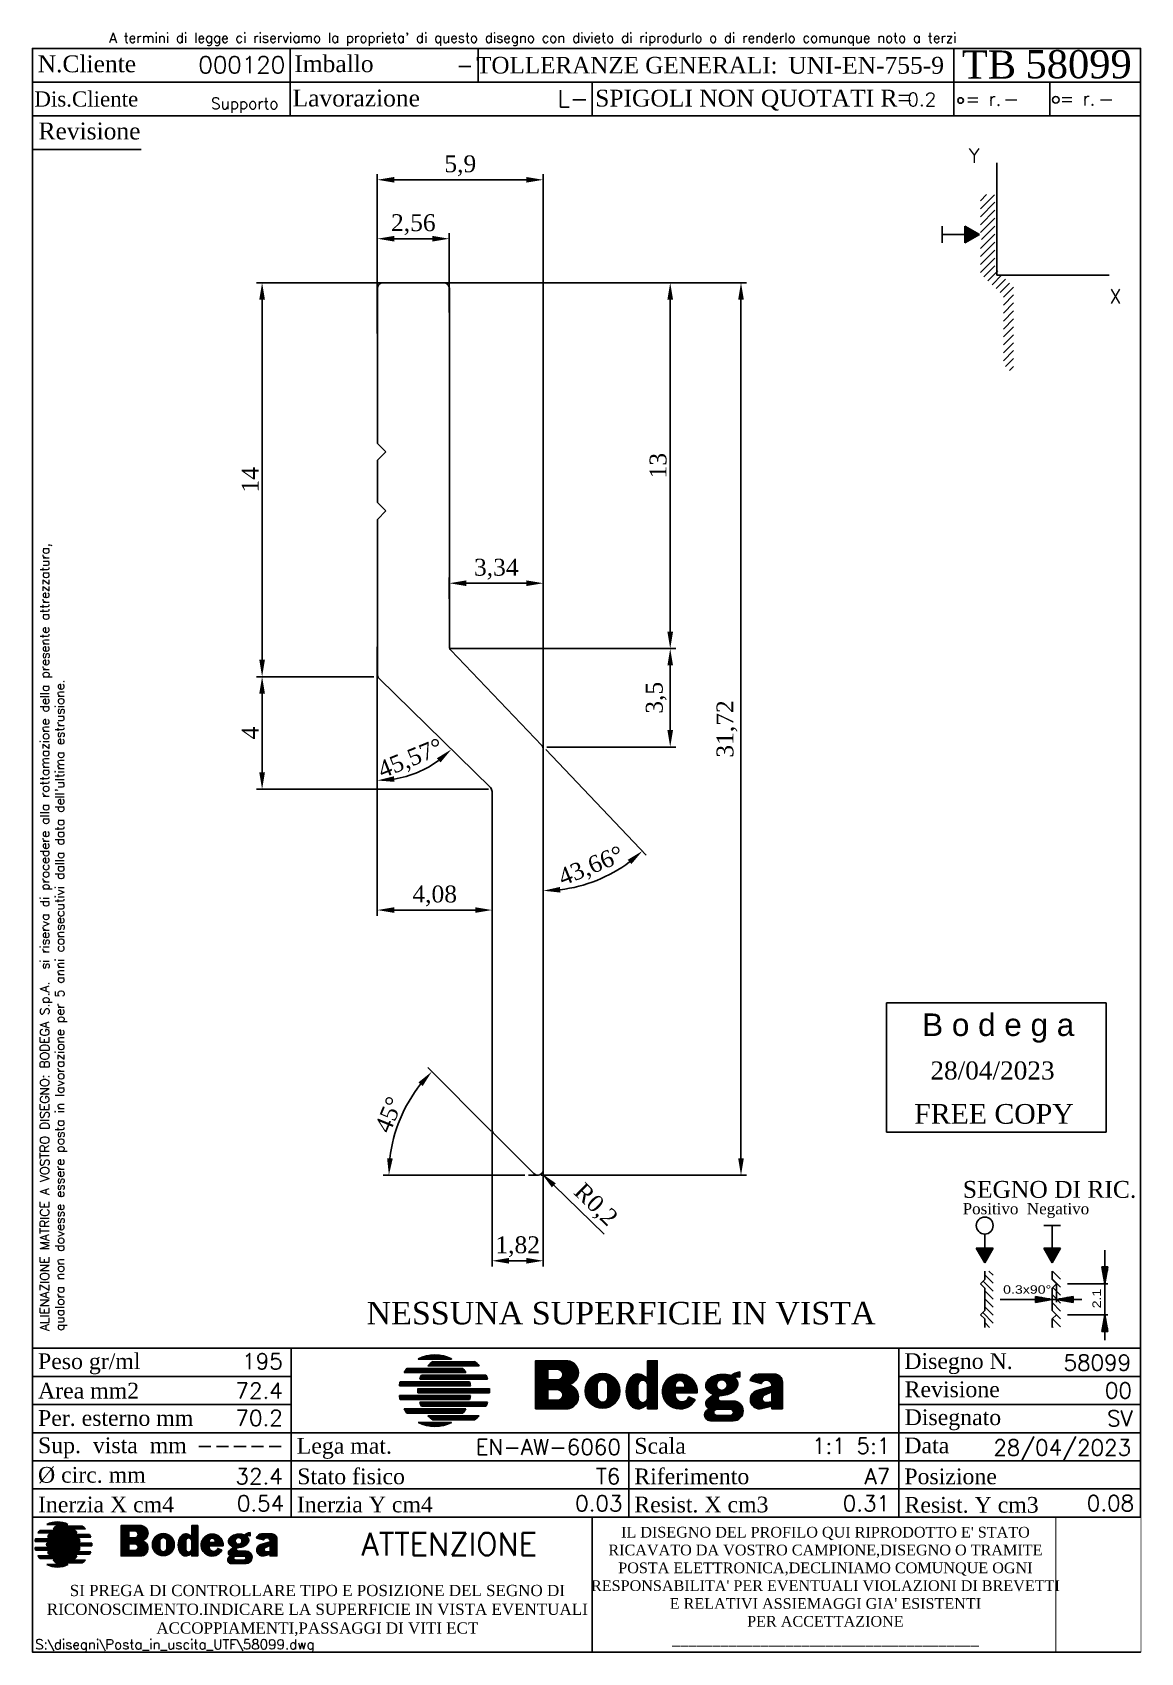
# Model space of a CAD drawing. Extents: x 408 to 605, y 120 to 407.
import ezdxf
from ezdxf.enums import TextEntityAlignment as Align

# ---------------------------------------------------------------- set-up
doc = ezdxf.new("R2010")
doc.units = 0
doc.set_wipeout_variables(frame=1)
doc.layers.get('0').update_dxf_attribs({"linetype": 'CONTINUOUS'})
doc.layers.get('DEFPOINTS').update_dxf_attribs({"linetype": 'CONTINUOUS'})
for name, color, linetype in [('ASSI', 7, 'CONTINUOUS'), ('CAMPITURE', 6, 'CONTINUOUS'), ('CARTIGLIO', 7, 'CONTINUOUS'), ('DISEGNO', 7, 'CONTINUOUS'), ('NO_STAMPA', 7, 'CONTINUOUS'), ('QUOTE', 1, 'CONTINUOUS'), ('R9', 5, 'CONTINUOUS'), ('ROMIDOT', 7, 'CONTINUOUS'), ('TESTI', 1, 'CONTINUOUS')]:
    doc.layers.add(name, color=color, linetype=linetype)
doc.styles.add('BODEGA', font='times.ttf', dxfattribs={"height": 3})
doc.styles.add('BODEGAXQUOTE', font='times.ttf')
doc.styles.add('BODEGAXTESTI', font='romans.shx')
doc.dimstyles.new('5A1', dxfattribs={"dimtxt": 3, "dimasz": 3, "dimexe": 1, "dimexo": 0.625, "dimtad": 1, "dimlfac": 0.2, "dimdsep": 46, "dimtxsty": 'BODEGAXQUOTE', "dimcen": 0, "dimclrd": 256, "dimclre": 256, "dimclrt": 256, "dimazin": 0, "dimtfac": 0.8, "dimtmove": 0, "dimatfit": 3, "dimfxl": 1, "dimarcsym": 0})
doc.dimstyles.new('5A1$2', dxfattribs={"dimtxt": 3, "dimasz": 3, "dimexe": 1, "dimexo": 0.625, "dimtad": 1, "dimlfac": 0.2, "dimdsep": 46, "dimtxsty": 'BODEGAXQUOTE', "dimcen": 0, "dimclrd": 256, "dimclre": 256, "dimclrt": 256, "dimazin": 0, "dimtfac": 0.8, "dimtmove": 0, "dimatfit": 3, "dimfxl": 1, "dimarcsym": 0})
doc.dimstyles.new('5A1$4', dxfattribs={"dimtxt": 3, "dimasz": 3, "dimexe": 1, "dimexo": 0.625, "dimtad": 1, "dimlfac": 0.2, "dimdsep": 46, "dimtxsty": 'BODEGAXQUOTE', "dimcen": 0, "dimclrd": 256, "dimclre": 256, "dimclrt": 256, "dimazin": 0, "dimtfac": 0.8, "dimtofl": 0, "dimtmove": 0, "dimatfit": 3, "dimfxl": 1, "dimarcsym": 0})
pattern_1 = [(45, (0, 0), (-0.08838835, 0.08838835), [])]

# ---------------------------------------------------------------- blocks, each defined once
blk = doc.blocks.new('LOGOBODEGA')
at = {"linetype": 'CONTINUOUS'}
h = blk.add_hatch(dxfattribs=at)
h.set_pattern_fill('ANSI31', color=1, style=0)
h.set_pattern_definition(pattern_1)
h.paths.add_polyline_path([(-25.65, -2.68, 0.245833), (-31.87, -2.68)])
h.paths.add_polyline_path([(-29.18, -3.18, 0.043713), (-30.06, -3.94), (-20.46, -3.94, 0.043713), (-21.34, -3.18)])
h.paths.add_polyline_path([(-34, -4.44, 0.034638), (-34.53, -5.2), (-22.99, -5.2, 0.034638), (-23.52, -4.44)])
h.paths.add_polyline_path([(-31.3, -5.7, 0.030805), (-31.61, -6.47), (-18.91, -6.47, 0.030805), (-19.22, -5.7)])
h.paths.add_polyline_path([(-22.12, -7.73, 0.029041), (-22.27, -6.97), (-35.25, -6.97, 0.029041), (-35.4, -7.73)])
h.paths.add_polyline_path([(-18.57, -9, 0.028517), (-18.57, -8.23), (-31.95, -8.23, 0.028517), (-31.95, -9)])
h.paths.add_polyline_path([(-22.27, -10.26, 0.029041), (-22.12, -9.5), (-35.4, -9.5, 0.029041), (-35.25, -10.26)])
h.paths.add_polyline_path([(-19.22, -11.52, 0.030805), (-18.91, -10.76), (-31.61, -10.76, 0.030805), (-31.3, -11.52)])
h.paths.add_polyline_path([(-34.53, -12.02, 0.034638), (-34, -12.79), (-23.52, -12.79, 0.034638), (-22.99, -12.02)])
h.paths.add_polyline_path([(-21.34, -14.05, 0.043713), (-20.46, -13.29), (-30.06, -13.29, 0.043713), (-29.18, -14.05)])
h.paths.add_polyline_path([(-31.87, -14.55, 0.245833), (-25.65, -14.55)])
h = blk.add_hatch(dxfattribs=at)
h.set_pattern_fill('ANSI31', color=1, style=0)
h.set_pattern_definition(pattern_1)
h.paths.add_polyline_path([(-3.92, -3), (-9.92, -3), (-9.92, -12), (-4.45, -12, 1.000001), (-3.92, -7.5), (-3.92, -7.5), (-3.92, -7.5), (-3.92, -7.5), (-3.92, -7.5, 0.888896)])
h.paths.add_polyline_path([(-5.82, -6.6), (-7.62, -6.6), (-7.62, -4.6), (-5.82, -4.6, -1)], flags=16)
h.paths.add_polyline_path([(-5.82, -10.4), (-7.62, -10.4), (-7.62, -8.4), (-5.82, -8.4, -1)], flags=16)
h = blk.add_hatch(dxfattribs=at)
h.set_pattern_fill('ANSI31', color=1, style=0)
h.set_pattern_definition(pattern_1)
h.paths.add_polyline_path([(12.83, -3), (11.03, -3), (11.03, -6.25), (10.15, -5.74, 0.420856), (7.74, -6.33, 0.291304), (7.74, -11.17, 0.401574), (10.15, -11.76), (11.03, -11.25), (11.03, -12), (12.83, -12)])
h.paths.add_polyline_path([(11.03, -9.95, -1), (9.23, -9.95), (9.23, -7.55, -1), (11.03, -7.55)], flags=16)
h = blk.add_hatch(dxfattribs=at)
h.set_pattern_fill('ANSI31', color=1, style=0)
h.set_pattern_definition(pattern_1)
h.paths.add_polyline_path([(-0.64, -8.65, 1), (5.86, -8.65, 1)])
h.paths.add_polyline_path([(3.61, -7.55), (3.61, -9.75, -1), (1.61, -9.75), (1.61, -7.55, -1)], flags=16)
h = blk.add_hatch(dxfattribs=at)
h.set_pattern_fill('ANSI31', color=1, style=0)
h.set_pattern_definition(pattern_1)
edge = h.paths.add_edge_path(flags=16)
edge.add_line((17.98, -7.6), (17.98, -8))
edge.add_line((17.98, -8), (16.18, -8))
edge.add_line((16.18, -8), (16.18, -7.6))
edge.add_arc((17.08, -7.6), 0.9, 0, 180, ccw=False)
edge = h.paths.add_edge_path()
edge.add_line((16.18, -9.4), (16.18, -9))
edge.add_line((16.18, -9), (20.32, -9))
edge.add_arc((17.08, -8.75), 3.25, 355.5883, 691.0022)
edge.add_line((19.93, -10.33), (18.73, -9.77))
edge.add_arc((17.48, -9.4), 1.3, 180, 343.5589, ccw=False)
h = blk.add_hatch(dxfattribs=at)
h.set_pattern_fill('ANSI31', color=1, style=0)
h.set_pattern_definition(pattern_1)
h.paths.add_polyline_path([(27.62, -6.5), (27.54, -6.41), (27.35, -6.23, -0.32867), (28.29, -6.06), (28.29, -5.11, 0.18096), (26.69, -5.83), (26.4, -5.72), (26.08, -5.64), (25.75, -5.58), (25.41, -5.55), (24.91, -5.55), (24.52, -5.59), (24.14, -5.66), (23.78, -5.76), (23.43, -5.89), (23.1, -6.04), (22.81, -6.23), (22.67, -6.32), (22.55, -6.43), (22.43, -6.54), (22.33, -6.65), (22.24, -6.77), (22.15, -6.88), (22.08, -7.01), (22.02, -7.13), (21.97, -7.26), (21.94, -7.38), (21.92, -7.51), (21.91, -7.64), (21.91, -7.77), (21.92, -7.89), (21.95, -8.02), (21.99, -8.14), (22.04, -8.26), (22.1, -8.37), (22.18, -8.49), (22.27, -8.6), (22.36, -8.7), (22.47, -8.8), (22.59, -8.89), (22.72, -8.98), (22.85, -9.07), (23, -9.14), (23.15, -9.21), (23.31, -9.27), (23.34, -9.28), (23.37, -9.29), (23.4, -9.3), (23.43, -9.31), (22.27, -10.28, 0.680808), (22.87, -12.05, 1.026761), (22.81, -14.25), (27.06, -14.25, 0.999934), (27.06, -10.55, -0.000002), (27.06, -10.55), (24.74, -10.55, -0.92777), (24.66, -9.49), (25.01, -9.48), (25.35, -9.44), (25.69, -9.38), (26.01, -9.29), (26.32, -9.18), (26.62, -9.05), (26.89, -8.9), (27.14, -8.73), (27.25, -8.64), (27.35, -8.54), (27.45, -8.44), (27.54, -8.34), (27.62, -8.24), (27.69, -8.13), (27.75, -8.02), (27.81, -7.91), (27.85, -7.8), (27.88, -7.69), (27.91, -7.58), (27.92, -7.47), (27.93, -7.35), (27.92, -7.24), (27.91, -7.13), (27.88, -7.02), (27.85, -6.91), (27.8, -6.81), (27.75, -6.7), (27.69, -6.6)])
h.paths.add_polyline_path([(25.91, -7.55, -1), (23.91, -7.55, -1)], flags=16)
h.paths.add_polyline_path([(26.51, -12.05, -1), (26.51, -13.25), (24.01, -13.25, -1), (24.01, -12.05)], flags=16)
h = blk.add_hatch(dxfattribs=at)
h.set_pattern_fill('ANSI31', color=1, style=0)
h.set_pattern_definition(pattern_1)
h.paths.add_polyline_path([(34.25, -7.6), (34.25, -7.8), (31.52, -8.57, 0.981816), (32.42, -11.95), (34.25, -11.5), (34.25, -12), (36.25, -12), (36.25, -7, 0.414214), (34.75, -5.5), (31.73, -5.5, 0.361804), (30.25, -6.73), (32.31, -7.28, -0.848329)])
h.paths.add_polyline_path([(34.25, -8.8), (34.25, -10.72), (33.21, -10.8, -0.834179), (32.86, -9.47)], flags=16)
at = {"color": 1, "linetype": 'CONTINUOUS'}
for p, q in [((9.23, -9.95), (9.23, -7.55)), ((11.03, -7.55), (11.03, -9.95)), ((26.51, -12.05), (24.01, -12.05)), ((24.01, -13.25), (26.51, -13.25))]:
    blk.add_line(p, q, dxfattribs=at)
for points in [[(-3.92, -7.5, 0.888896), (-3.92, -3), (-9.92, -3), (-9.92, -12), (-4.45, -12, 1.000002), (-3.92, -7.5), (-3.92, -7.5)], [(-5.82, -6.6), (-7.62, -6.6), (-7.62, -4.6), (-5.82, -4.6, -1)], [(-5.82, -10.4), (-7.62, -10.4), (-7.62, -8.4), (-5.82, -8.4, -1)]]:
    blk.add_lwpolyline(points, format="xyb", close=True, dxfattribs=at)
blk.add_lwpolyline([(22.81, -14.25, -1.023882), (22.86, -12.05, -0.678559), (22.27, -10.28), (23.43, -9.31), (23.4, -9.3), (23.37, -9.29), (23.34, -9.28), (23.31, -9.27), (23.15, -9.21), (23, -9.14), (22.85, -9.07), (22.72, -8.98), (22.59, -8.89), (22.47, -8.8), (22.36, -8.7), (22.27, -8.6), (22.18, -8.49), (22.1, -8.37), (22.04, -8.26), (21.99, -8.14), (21.95, -8.02), (21.92, -7.89), (21.91, -7.77), (21.91, -7.64), (21.92, -7.51), (21.94, -7.38), (21.97, -7.26), (22.02, -7.13), (22.08, -7.01), (22.15, -6.88), (22.24, -6.77), (22.33, -6.65), (22.43, -6.54), (22.55, -6.43), (22.67, -6.32), (22.81, -6.23), (23.1, -6.04), (23.43, -5.89), (23.78, -5.76), (24.14, -5.66), (24.52, -5.59), (24.91, -5.55), (25.41, -5.55), (25.75, -5.58), (26.08, -5.64), (26.4, -5.72), (26.69, -5.83, -0.18096), (28.29, -5.11), (28.29, -6.06, 0.32867), (27.35, -6.23), (27.35, -6.23), (27.54, -6.41), (27.62, -6.5), (27.69, -6.6), (27.75, -6.7), (27.8, -6.81), (27.85, -6.91), (27.88, -7.02), (27.91, -7.13), (27.92, -7.24), (27.93, -7.35), (27.92, -7.47), (27.91, -7.58), (27.88, -7.69), (27.85, -7.8), (27.81, -7.91), (27.75, -8.02), (27.69, -8.13), (27.62, -8.24), (27.54, -8.34), (27.45, -8.44), (27.35, -8.54), (27.25, -8.64), (27.14, -8.73), (26.89, -8.9), (26.62, -9.05), (26.32, -9.18), (26.01, -9.29), (25.69, -9.38), (25.35, -9.44), (25.01, -9.48), (24.66, -9.49, 0.927779), (24.74, -10.55), (27.06, -10.55, -0.999932), (27.06, -14.25), (22.81, -14.25)], format="xyb", dxfattribs=at)
at = {"layer": 'CARTIGLIO', "color": 1, "linetype": 'CONTINUOUS'}
for p, q in [((-25.65, -2.68), (-31.87, -2.68)), ((12.83, -3), (12.83, -12)), ((-22.99, -5.2), (-34.53, -5.2)), ((-34, -4.44), (-23.52, -4.44)), ((-31.3, -5.7), (-19.22, -5.7)), ((-20.46, -3.94), (-30.06, -3.94)), ((-29.18, -3.18), (-21.34, -3.18)), ((-22.12, -7.73), (-35.4, -7.73)), ((-35.25, -6.97), (-22.27, -6.97)), ((-31.95, -8.23), (-18.57, -8.23)), ((-18.57, -9), (-31.95, -9)), ((-18.91, -6.47), (-31.61, -6.47)), ((1.61, -7.55), (1.61, -9.75)), ((3.61, -7.55), (3.61, -9.75)), ((34.25, -8.8), (32.85, -9.47)), ((34.25, -8.8), (34.25, -10.72)), ((-22.12, -9.5), (-35.4, -9.5)), ((-35.25, -10.26), (-22.27, -10.26)), ((-22.99, -12.02), (-34.53, -12.02)), ((-18.91, -10.76), (-31.61, -10.76)), ((-31.3, -11.52), (-19.22, -11.52)), ((34.25, -10.72), (33.2, -10.8)), ((-34, -12.79), (-23.52, -12.79)), ((-25.65, -14.55), (-31.87, -14.55)), ((-20.46, -13.29), (-30.06, -13.29)), ((-29.18, -14.05), (-21.34, -14.05)), ((21.71, -13.15), (21.71, -13.25)), ((21.71, -13.25), (21.71, -13.15)), ((21.72, -13.25), (21.71, -13.25))]:
    blk.add_line(p, q, dxfattribs=at)
for points in [[(-9.92, -12), (-4.45, -12, 1.000003), (-3.92, -7.5, 0.888896), (-3.92, -3), (-9.92, -3)], [(7.74, -6.33, 0.291304), (7.74, -11.17, 0.401574), (10.15, -11.76), (11.03, -11.25), (11.03, -12), (12.83, -12), (12.83, -3), (11.03, -3), (11.03, -6.25), (10.15, -5.74, 0.420856)], [(17.98, -7.6), (17.98, -8), (16.18, -8), (16.18, -7.6, -1)]]:
    blk.add_lwpolyline(points, format="xyb", close=True, dxfattribs=at)
for points in [[(16.18, -9.4), (16.18, -9), (20.32, -9, 9.285875), (19.93, -10.33), (18.73, -9.77, -0.865913), (16.18, -9.4)], [(31.53, -8.57), (34.25, -7.8), (34.25, -7.6, 0.848329), (32.31, -7.28), (30.25, -6.73, -0.361804), (31.73, -5.5), (34.75, -5.5, -0.414214), (36.25, -7), (36.25, -12), (34.25, -12), (34.25, -11.5), (32.42, -11.95, -0.983665), (31.53, -8.57)]]:
    blk.add_lwpolyline(points, format="xyb", dxfattribs=at)
for centre, radius in [((2.61, -8.65), 3.25), ((24.91, -7.55), 1)]:
    blk.add_circle(centre, radius, dxfattribs=at)
for centre, radius, start, end in [((-28.76, -8.61), 6.7, 62.3773, 117.6227), ((-28.76, -8.61), 6.7, 141.4797, 149.4149), ((-25.26, -8.61), 6.7, 154.2662, 161.324), ((-25.26, -8.61), 6.7, 125.7677, 135.7797), ((-28.76, -8.61), 6.7, 30.5851, 38.5203), ((-25.26, -8.61), 6.7, 44.2203, 54.2323), ((-25.26, -8.61), 6.7, 18.676, 25.7338), ((-5.82, -5.6), 1, 270, 90), ((-28.76, -8.61), 6.7, 165.7834, 172.4371), ((-25.26, -8.61), 6.7, 176.7331, 183.2669), ((-28.76, -8.61), 6.7, 7.5629, 14.2166), ((-25.26, -8.61), 6.7, 356.7331, 3.2669), ((-5.82, -9.4), 1, 270, 90), ((2.61, -7.55), 1, 0, 180), ((10.13, -7.55), 0.9, 0, 180), ((-28.76, -8.61), 6.7, 187.5629, 194.2166), ((-28.76, -8.61), 6.7, 210.5851, 218.5203), ((-25.26, -8.61), 6.7, 198.676, 205.7338), ((-28.76, -8.61), 6.7, 321.4797, 329.4149), ((-28.76, -8.61), 6.7, 345.7834, 352.4371), ((-25.26, -8.61), 6.7, 334.2662, 341.324), ((2.61, -9.75), 1, 180, 0), ((10.13, -9.95), 0.9, 180, 0), ((24.01, -12.65), 0.6, 90, 270), ((26.51, -12.65), 0.6, 270, 90), ((33.15, -10.1), 0.7, 115.4921, 274.115), ((-28.76, -8.61), 6.7, 242.3773, 297.6227), ((-25.26, -8.61), 6.7, 224.2203, 234.2323), ((-25.26, -8.61), 6.7, 305.7677, 315.7797)]:
    blk.add_arc(centre, radius, start, end, dxfattribs=at)
blk = doc.blocks.new('CARTIGLIOA4')
at = {"layer": 'CARTIGLIO', "color": 7, "linetype": 'CONTINUOUS'}
for p, q in [((45.8, 285), (45.8, 273)), ((79.27, 285), (79.27, 279)), ((163.81, 285), (163.81, 273)), ((197, 54), (0, 54)), ((154, 54), (154, 41)), ((154, 49), (197, 49)), ((197, 44), (154, 44)), ((0, 39), (46, 39)), ((46, 39), (154, 39)), ((197, 39), (154, 39)), ((197, 34), (154, 34)), ((197, 29), (0, 29))]:
    blk.add_line(p, q, dxfattribs=at)
for points in [[(0, 0), (197, 0), (197, 285), (0, 285)], [(46, 54), (46, 29)], [(46, 49), (0, 49)], [(46, 44), (0, 44)], [(154, 29), (154, 41)], [(106, 29), (106, 39)], [(154, 34), (0, 34)]]:
    blk.add_lwpolyline(points, close=True, dxfattribs=at)
blk.add_circle((165.01, 275.73), 0.5, dxfattribs=at)
at = {"layer": 'DISEGNO'}
for p, q in [((197, 279), (0, 279)), ((99.51, 279), (99.51, 273)), ((180.89, 273), (180.89, 279)), ((197, 273), (0, 273)), ((19.34, 267), (0, 267)), ((46, 29), (46, 24)), ((106, 29), (106, 24)), ((154, 29), (154, 24)), ((0, 24), (197, 24)), ((0, 0), (0, 24)), ((183, 0), (0, 0))]:
    blk.add_line(p, q, dxfattribs=at)
at = {"layer": 'TESTI', "linetype": 'CONTINUOUS'}
blk.add_circle((181.92, 275.86), 0.6, dxfattribs=at)
at = {"layer": 'CARTIGLIO', "xscale": 0.9499999999999886, "yscale": 0.9499999999999886, "zscale": 0.9499999999999886}
blk.add_blockref('LOGOBODEGA', (98.88, 54.64), dxfattribs=at)
at = {"layer": 'NO_STAMPA', "style": 'BODEGAXTESTI', "flags": 8}
blk.add_attdef('NOME_FILE', (0.5, 0.51), '', height=1.75, dxfattribs=at)
at = {"layer": 'QUOTE', "insert": (1.39, 57.1), "char_height": 1.6, "attachment_point": 1, "rotation": 90, "style": 'BODEGAXTESTI'}
blk.add_mtext_dynamic_manual_height_columns("ALIENAZIONE MATRICE A VOSTRO DISEGNO: BODEGA S.p.A.  si riserva di procedere alla rottamazione della presente attrezzatura, \\Pqualora non dovesse essere posta in lavorazione per 5 anni consecutivi dalla data dell'ultima estrusione.", width=413.8979, gutter_width=15, heights=[0], dxfattribs=at)
at = {"layer": 'TESTI', "style": 'BODEGAXTESTI'}
blk.add_text("A termini di legge ci riserviamo la proprieta' di questo disegno con divieto di riprodurlo o di renderlo comunque noto a terzi", height=1.75, dxfattribs=at).set_placement((88.96, 286.88), align=Align.MIDDLE_CENTER)
at = {"layer": 'TESTI', "style": 'BODEGAXQUOTE'}
for s, height, p in [('N.Cliente', 3, (0.94, 283.75)), ('Imballo', 3, (46.56, 283.77)), ('Dis.Cliente', 2.7, (0.35, 277.35)), ('Lavorazione', 3, (46.25, 277.67))]:
    blk.add_text(s, height=height, dxfattribs=at).set_placement(p, align=Align.TOP_LEFT)
for s, height, p in [('TB', 5, (165.22, 278.12)), ('Peso gr/ml', 2.8, (1, 49.46)), ('Disegno N.', 2.8, (155, 49.49)), ('Area mm2', 2.8, (1, 44.23)), ('Revisione', 2.8, (155.05, 44.47)), ('Per. esterno mm', 2.8, (1, 39.37)), ('Disegnato', 2.8, (155.06, 39.51)), ('Sup.  vista  mm', 2.8, (1, 34.52)), ('Lega mat.', 2.8, (47, 34.43)), ('Scala', 2.8, (107, 34.43)), ('Data', 2.8, (155, 34.5)), ('%%c circ. mm', 2.8, (1, 29.27)), ('Stato fisico', 2.8, (47.08, 29)), ('Riferimento', 2.8, (107, 29)), ('Posizione', 2.8, (155, 29)), ('Inerzia X cm4', 2.8, (1, 24)), ('Inerzia Y cm4', 2.8, (47, 24)), ('Resist. X cm3', 2.8, (107, 24)), ('Resist. Y cm3', 2.8, (155.03, 23.94))]:
    blk.add_text(s, height=height, dxfattribs=at).set_placement(p, align=Align.BOTTOM_LEFT)
at = {"layer": 'TESTI', "style": 'BODEGAXTESTI', "width": 0.801818}
for p, p2 in [((165.92, 274.77), (172.22, 274.77)), ((182.64, 274.86), (188.94, 274.86))]:
    blk.add_text('= r.', height=2.5, dxfattribs=at).set_placement(p, p2, align=Align.FIT)
at = {"layer": 'TESTI', "style": 'BODEGAXQUOTE'}
blk.add_text('Matrice N.', height=3, rotation=90, dxfattribs=at).set_placement((194.5, 22.41), align=Align.RIGHT)
for s, insert, char_height, width, attachment_point in [('TOLLERANZE GENERALI:', (105.67, 281.98), 2.95, 72, 5), ('SPIGOLI NON QUOTATI R=', (128.19, 275.78), 3, 72, 5), ('Revisione', (1.09, 271.81), 3, 18.3212, 1)]:
    blk.add_mtext(s, dxfattribs=dict(at, insert=insert, char_height=char_height, width=width, attachment_point=attachment_point))
at = {"layer": 'TESTI', "style": 'BODEGAXTESTI', "flags": 8}
for tag, height, p in [('CODICECLIENTE', 3, (44.94, 279.66)), ('IMBALLO', 2.8, (78.43, 279.76)), ('LAVORAZIONE', 3, (98.9, 273.64)), ('NDISCLIENTE', 2, (45.12, 273.62)), ('PESO', 2.8, (44.5, 49.46)), ('NUMERODISEGNO', 2.8, (195.3, 49.2)), ('AREA', 2.8, (44.5, 44.23)), ('REVISIONE', 2.8, (195.45, 44.25)), ('PERIMETROESTERNO', 2.8, (44.5, 39.37)), ('DISEGNATORE', 2.8, (195.59, 39.31)), ('SUPERFICEVISTA', 2.8, (44.7, 34.52)), ('LEGA', 2.8, (104.6, 34.23)), ('SCALA', 2.8, (152.5, 34.43)), ('DATA', 2.8, (195.3, 34.12)), ('DIAMETRO', 2.8, (44.5, 29)), ('STATOFISICO', 2.8, (104.5, 29)), ('RIFERIMENTO', 2.8, (152.5, 29)), ('INERZIA_X', 2.8, (44.76, 24.2)), ('INERZIA_Y', 2.8, (104.89, 24.2)), ('RESISTENZA_X', 2.8, (152.46, 24.19)), ('RESISTENZA_Y', 2.8, (195.84, 24.24))]:
    blk.add_attdef(tag, text='', height=height, dxfattribs=at).set_placement(p, align=Align.BOTTOM_RIGHT)
at = {"layer": 'TESTI', "style": 'BODEGAXQUOTE', "flags": 8}
blk.add_attdef('TOLLERANZE', text='', height=3, dxfattribs=at).set_placement((148.21, 281.99), align=Align.MIDDLE_CENTER)
blk.add_attdef('NUMEROARTICOLO', text='', height=5, dxfattribs=at).set_placement((185.98, 279.68), align=Align.CENTER)
at = {"layer": 'TESTI', "style": 'BODEGAXTESTI', "flags": 8}
for tag, height, p in [('RAGGI', 2.4, (155.53, 275.91)), ('RAGGI1', 2.6, (172.53, 276.03)), ('RAGGI2', 2.6, (189.42, 276.03))]:
    blk.add_attdef(tag, text='', height=height, dxfattribs=at).set_placement(p, align=Align.MIDDLE_LEFT)
blk.add_attdef('NUMEROMATRICE', text='', height=4, rotation=90, dxfattribs=at).set_placement((189.44, 11.96), align=Align.CENTER)
blk = doc.blocks.new('ITALIANO')
at = {"layer": 'DISEGNO'}
for p, q in [((99.5, 24), (99.5, 0)), ((197, 24), (197, 0))]:
    blk.add_line(p, q, dxfattribs=at)
blk.add_lwpolyline([(0, 24), (182, 24), (182, 0), (0, 0)], close=True, dxfattribs=at)
at = {"layer": 'R9', "xscale": 0.6000000000000227, "yscale": 0.6000000000000227, "zscale": 0.6000000000000227}
blk.add_blockref('LOGOBODEGA', (21.71, 24.3), dxfattribs=at)
at = {"layer": 'TESTI', "attachment_point": 5}
for s, insert, char_height, width, style in [('ATTENZIONE', (74.11, 19.2), 4, 50.2785, 'BODEGAXTESTI'), ('SI PREGA DI CONTROLLARE TIPO E POSIZIONE DEL SEGNO DI RICONOSCIMENTO.INDICARE LA SUPERFICIE IN VISTA EVENTUALI ACCOPPIAMENTI,PASSAGGI DI VITI ECT', (50.65, 7.39), 2, 99.5, 'BODEGA')]:
    blk.add_mtext(s, dxfattribs=dict(at, insert=insert, char_height=char_height, width=width, style=style))
at = {"color": 4}
blk.add_wipeout([(182, 24), (197, 24), (197, 0), (182, 0)], dxfattribs=at).dxf.layer = 'DISEGNO'
at = {"layer": 'DISEGNO'}
for p, q in [((182, 24), (197, 24)), ((197, 0), (182, 0))]:
    blk.add_line(p, q, dxfattribs=at)
at = {"layer": 'TESTI', "insert": (140.97, 11.63), "char_height": 1.9, "width": 83.6946, "attachment_point": 5, "style": 'BODEGA'}
blk.add_mtext("IL DISEGNO DEL PROFILO QUI RIPRODOTTO E' STATO RICAVATO DA VOSTRO CAMPIONE,DISEGNO O TRAMITE POSTA ELETTRONICA,DECLINIAMO COMUNQUE OGNI RESPONSABILITA' PER EVENTUALI VIOLAZIONI DI BREVETTI E RELATIVI ASSIEMAGGI GIA' ESISTENTI\\PPER ACCETTAZIONE\\P______________________________________", dxfattribs=at)
blk = doc.blocks.new('*D15')
at = {"layer": 'DEFPOINTS', "color": 0}
for p in [(499.19, 381.23), (469.69, 353.3), (499.19, 265.3)]:
    blk.add_point(p, dxfattribs=at)
at = {"layer": 'QUOTE'}
for p, q in [((469.69, 353.93), (469.69, 382.23)), ((472.69, 381.23), (496.19, 381.23)), ((499.19, 265.93), (499.19, 382.23))]:
    blk.add_line(p, q, dxfattribs=at)
for points in [[(472.69, 381.73), (472.69, 380.73), (469.69, 381.23)], [(496.19, 381.73), (496.19, 380.73), (499.19, 381.23)]]:
    blk.add_solid(points, dxfattribs=at)
at = {"layer": 'QUOTE', "insert": (484.44, 383.72), "char_height": 3, "attachment_point": 5, "style": 'BODEGAXQUOTE'}
blk.add_mtext('5,9', dxfattribs=at)
blk = doc.blocks.new('*D16')
at = {"layer": 'DEFPOINTS', "color": 0}
for p in [(469.69, 370.76), (469.69, 357), (482.49, 357)]:
    blk.add_point(p, dxfattribs=at)
at = {"layer": 'QUOTE'}
for p, q in [((469.69, 357.62), (469.69, 371.76)), ((482.49, 357.62), (482.49, 371.76)), ((479.49, 370.76), (472.69, 370.76))]:
    blk.add_line(p, q, dxfattribs=at)
for points in [[(472.69, 371.26), (472.69, 370.26), (469.69, 370.76)], [(479.49, 371.26), (479.49, 370.26), (482.49, 370.76)]]:
    blk.add_solid(points, dxfattribs=at)
at = {"layer": 'QUOTE', "insert": (476.09, 373.26), "char_height": 3, "attachment_point": 5, "style": 'BODEGAXQUOTE'}
blk.add_mtext('2,56', dxfattribs=at)
blk = doc.blocks.new('*D17')
at = {"layer": 'DEFPOINTS', "color": 0}
for p in [(476.09, 362.93), (498.19, 204.34), (534.34, 204.34)]:
    blk.add_point(p, dxfattribs=at)
at = {"layer": 'QUOTE'}
for p, q in [((476.72, 362.93), (535.34, 362.93)), ((534.34, 359.93), (534.34, 207.34)), ((498.82, 204.34), (535.34, 204.34))]:
    blk.add_line(p, q, dxfattribs=at)
for points in [[(533.84, 359.93), (534.84, 359.93), (534.34, 362.93)], [(533.84, 207.34), (534.84, 207.34), (534.34, 204.34)]]:
    blk.add_solid(points, dxfattribs=at)
at = {"layer": 'QUOTE', "insert": (531.84, 283.64), "char_height": 3, "attachment_point": 5, "rotation": 90, "style": 'BODEGAXQUOTE'}
blk.add_mtext('31,72', dxfattribs=at)
blk = doc.blocks.new('*D18')
at = {"layer": 'DEFPOINTS', "color": 0}
for p in [(477.46, 362.93), (482.49, 297.93), (521.76, 297.93)]:
    blk.add_point(p, dxfattribs=at)
at = {"layer": 'QUOTE'}
for p, q in [((478.08, 362.93), (522.76, 362.93)), ((521.76, 359.93), (521.76, 300.93)), ((483.12, 297.93), (522.76, 297.93))]:
    blk.add_line(p, q, dxfattribs=at)
for points in [[(521.26, 359.93), (522.26, 359.93), (521.76, 362.93)], [(521.26, 300.93), (522.26, 300.93), (521.76, 297.93)]]:
    blk.add_solid(points, dxfattribs=at)
at = {"layer": 'QUOTE', "insert": (519.61, 330.43), "char_height": 3, "attachment_point": 5, "rotation": 90, "style": 'BODEGAXQUOTE'}
blk.add_mtext('13', dxfattribs=at)
blk = doc.blocks.new('*D19')
at = {"layer": 'DEFPOINTS', "color": 0}
for p in [(490.09, 242.48), (499.19, 242.69), (490.09, 189.14)]:
    blk.add_point(p, dxfattribs=at)
at = {"layer": 'QUOTE'}
for p, q in [((490.09, 241.85), (490.09, 188.14)), ((499.19, 242.06), (499.19, 188.14)), ((496.19, 189.14), (493.09, 189.14))]:
    blk.add_line(p, q, dxfattribs=at)
for points in [[(493.09, 189.64), (493.09, 188.64), (490.09, 189.14)], [(496.19, 189.64), (496.19, 188.64), (499.19, 189.14)]]:
    blk.add_solid(points, dxfattribs=at)
at = {"layer": 'QUOTE', "insert": (494.64, 191.63), "char_height": 3, "attachment_point": 5, "style": 'BODEGAXQUOTE'}
blk.add_mtext('1,82', dxfattribs=at)
blk = doc.blocks.new('*D20')
at = {"layer": 'DEFPOINTS', "color": 0}
for p in [(498.19, 205.34), (498.91, 204.65)]:
    blk.add_point(p, dxfattribs=at)
at = {"layer": 'QUOTE'}
blk.add_line((510.01, 193.85), (501.06, 202.55), dxfattribs=at)
blk.add_solid([(501.41, 202.91), (500.71, 202.2), (498.91, 204.65)], dxfattribs=at)
at = {"layer": 'QUOTE', "insert": (508.35, 198.94), "char_height": 3, "attachment_point": 5, "rotation": 315.7786, "style": 'BODEGAXQUOTE'}
blk.add_mtext('R0,2', dxfattribs=at)
blk = doc.blocks.new('*D22')
at = {"layer": 'DEFPOINTS', "color": 0}
for p in [(475.24, 217.36), (490.39, 211.74), (497.49, 204.64), (496.57, 204.34), (498.19, 204.34)]:
    blk.add_point(p, dxfattribs=at)
at = {"layer": 'QUOTE'}
for p, q in [((489.95, 212.18), (478.67, 223.46)), ((495.94, 204.34), (470.75, 204.34))]:
    blk.add_line(p, q, dxfattribs=at)
blk.add_arc((497.78, 204.34), 26.03, 141.608, 173.392, dxfattribs=at)
for points in [[(477.01, 220.84), (477.75, 220.18), (479.38, 222.75)], [(472.43, 207.31), (471.43, 207.37), (471.75, 204.34)]]:
    blk.add_solid(points, dxfattribs=at)
at = {"layer": 'QUOTE', "insert": (471.74, 215.11), "char_height": 3, "attachment_point": 5, "rotation": 67.5289, "style": 'BODEGAXQUOTE'}
blk.add_mtext('45°', dxfattribs=at)
blk = doc.blocks.new('*D23')
at = {"layer": 'DEFPOINTS', "color": 0}
for p in [(482.49, 297.93), (499.19, 280.43), (521.76, 280.43)]:
    blk.add_point(p, dxfattribs=at)
at = {"layer": 'QUOTE'}
for p, q in [((483.12, 297.93), (522.76, 297.93)), ((521.76, 294.93), (521.76, 283.43)), ((499.82, 280.43), (522.76, 280.43))]:
    blk.add_line(p, q, dxfattribs=at)
for points in [[(521.26, 294.93), (522.26, 294.93), (521.76, 297.93)], [(521.26, 283.43), (522.26, 283.43), (521.76, 280.43)]]:
    blk.add_solid(points, dxfattribs=at)
at = {"layer": 'QUOTE', "insert": (519.27, 289.18), "char_height": 3, "attachment_point": 5, "rotation": 90, "style": 'BODEGAXQUOTE'}
blk.add_mtext('3,5', dxfattribs=at)
blk = doc.blocks.new('*D24')
at = {"layer": 'DEFPOINTS', "color": 0}
for p in [(472.47, 362.93), (449.21, 292.93), (469.69, 292.93)]:
    blk.add_point(p, dxfattribs=at)
at = {"layer": 'QUOTE'}
for p, q in [((471.85, 362.93), (448.21, 362.93)), ((449.21, 359.93), (449.21, 295.93)), ((469.07, 292.93), (448.21, 292.93))]:
    blk.add_line(p, q, dxfattribs=at)
for points in [[(448.71, 359.93), (449.71, 359.93), (449.21, 362.93)], [(448.71, 295.93), (449.71, 295.93), (449.21, 292.93)]]:
    blk.add_solid(points, dxfattribs=at)
at = {"layer": 'QUOTE', "insert": (447.08, 327.93), "char_height": 3, "attachment_point": 5, "rotation": 90, "style": 'BODEGAXQUOTE'}
blk.add_mtext('14', dxfattribs=at)
blk = doc.blocks.new('*D25')
at = {"layer": 'DEFPOINTS', "color": 0}
for p in [(469.69, 292.93), (449.21, 272.93), (490.09, 272.93)]:
    blk.add_point(p, dxfattribs=at)
at = {"layer": 'QUOTE'}
for p, q in [((469.07, 292.93), (448.21, 292.93)), ((449.21, 289.93), (449.21, 275.93)), ((489.47, 272.93), (448.21, 272.93))]:
    blk.add_line(p, q, dxfattribs=at)
for points in [[(448.71, 289.93), (449.71, 289.93), (449.21, 292.93)], [(448.71, 275.93), (449.71, 275.93), (449.21, 272.93)]]:
    blk.add_solid(points, dxfattribs=at)
at = {"layer": 'QUOTE', "insert": (447.08, 282.93), "char_height": 3, "attachment_point": 5, "rotation": 90, "style": 'BODEGAXQUOTE'}
blk.add_mtext('4', dxfattribs=at)
blk = doc.blocks.new('*D26')
at = {"layer": 'DEFPOINTS', "color": 0}
for p in [(469.69, 298.87), (490.09, 266.33), (490.09, 251.46)]:
    blk.add_point(p, dxfattribs=at)
at = {"layer": 'QUOTE'}
for p, q in [((469.69, 298.25), (469.69, 250.46)), ((490.09, 265.71), (490.09, 250.46)), ((472.69, 251.46), (487.09, 251.46))]:
    blk.add_line(p, q, dxfattribs=at)
for points in [[(472.69, 251.96), (472.69, 250.96), (469.69, 251.46)], [(487.09, 251.96), (487.09, 250.96), (490.09, 251.46)]]:
    blk.add_solid(points, dxfattribs=at)
at = {"layer": 'QUOTE', "insert": (479.89, 253.96), "char_height": 3, "attachment_point": 5, "style": 'BODEGAXQUOTE'}
blk.add_mtext('4,08', dxfattribs=at)
blk = doc.blocks.new('*D27')
at = {"layer": 'DEFPOINTS', "color": 0}
for p in [(482.49, 309.54), (482.49, 306.17), (499.19, 277.27)]:
    blk.add_point(p, dxfattribs=at)
at = {"layer": 'QUOTE'}
for p, q in [((482.49, 306.79), (482.49, 310.54)), ((496.19, 309.54), (485.49, 309.54)), ((499.19, 277.9), (499.19, 310.54))]:
    blk.add_line(p, q, dxfattribs=at)
for points in [[(485.49, 310.04), (485.49, 309.04), (482.49, 309.54)], [(496.19, 310.04), (496.19, 309.04), (499.19, 309.54)]]:
    blk.add_solid(points, dxfattribs=at)
at = {"layer": 'QUOTE', "insert": (490.84, 312.03), "char_height": 3, "attachment_point": 5, "style": 'BODEGAXQUOTE'}
blk.add_mtext('3,34', dxfattribs=at)
blk = doc.blocks.new('TIMBRO_FREE_COPY')
at = {"layer": 'DISEGNO'}
for p, q in [((-18.31, 11.68), (20.69, 11.68)), ((-18.31, -11.32), (-18.31, 11.68)), ((20.69, 11.68), (20.69, -11.32)), ((20.69, -11.32), (-18.31, -11.32))]:
    blk.add_line(p, q, dxfattribs=at)
at = {"layer": 'DISEGNO', "char_height": 3.5, "width": 59.2168, "attachment_point": 1, "style": 'BODEGA'}
for s, insert in [('{\\fArial|b0|i0|c0|p34;\\H1.143x;B o d e g a }', (-11.99, 9.76)), ('{\\fDutch801 Rm BT|b0|i0|c0|p18;FREE COPY\\fCommercialScript BT|b0|i0|c0|p66;}', (-13.4, -6.33))]:
    blk.add_mtext(s, dxfattribs=dict(at, insert=insert))
at = {"layer": 'DISEGNO', "style": 'BODEGAXQUOTE', "flags": 8}
blk.add_attdef('DATA', text='', height=3.21, dxfattribs=at).set_placement((11.55, -2.94), align=Align.BOTTOM_RIGHT)
blk = doc.blocks.new('*D29')
at = {"layer": 'DEFPOINTS', "color": 0}
for p in [(482.77, 297.64), (498.92, 280.72), (499.19, 280.03), (505.61, 255.72), (499.19, 205.34)]:
    blk.add_point(p, dxfattribs=at)
at = {"layer": 'QUOTE'}
blk.add_line((499.63, 279.98), (517.51, 261.24), dxfattribs=at)
blk.add_arc((499.19, 280.43), 25.53, 276.736, 306.924, dxfattribs=at)
for points in [[(514.21, 260.4), (514.86, 259.64), (516.82, 261.96)], [(502.22, 254.57), (502.16, 255.57), (499.19, 254.9)]]:
    blk.add_solid(points, dxfattribs=at)
at = {"layer": 'QUOTE', "insert": (507.78, 259.05), "char_height": 3, "attachment_point": 5, "rotation": 21.8753, "style": 'BODEGAXQUOTE'}
blk.add_mtext('43,66°', dxfattribs=at)
blk = doc.blocks.new('*D30')
at = {"layer": 'DEFPOINTS', "color": 0}
for p in [(469.69, 320.89), (469.69, 293.35), (469.99, 292.64), (479.02, 277.02), (489.79, 273.22)]:
    blk.add_point(p, dxfattribs=at)
at = {"layer": 'QUOTE'}
blk.add_line((469.69, 292.31), (469.69, 273.49), dxfattribs=at)
blk.add_arc((469.69, 292.93), 18.44, 279.3319, 306.2354, dxfattribs=at)
for points in [[(480.27, 278.43), (480.92, 277.68), (482.86, 280.02)], [(472.73, 274.24), (472.64, 275.23), (469.69, 274.49)]]:
    blk.add_solid(points, dxfattribs=at)
at = {"layer": 'QUOTE', "insert": (475.69, 278.15), "char_height": 3, "attachment_point": 5, "rotation": 22.0797, "style": 'BODEGAXQUOTE'}
blk.add_mtext('45,57°', dxfattribs=at)

msp = doc.modelspace()

# ---------------------------------------------------------------- hatches: boundary and pattern name
at = {"layer": 'CAMPITURE'}
h = msp.add_hatch(dxfattribs=at)
h.set_pattern_fill('_USER', color=256, angle=45, pattern_type=0)
h.set_pattern_definition([(45, (0, 0), (-0.7071068, 0.7071068), [])])
edge = h.paths.add_edge_path()
edge.add_arc((579.663, 365.682), 0.2, 180, 223.65999, ccw=False)
edge.add_line((579.463, 365.682), (579.463, 378.402))
edge.add_arc((579.263, 378.402), 0.2, 0, 90)
edge.add_line((579.263, 378.602), (577.103, 378.602))
edge.add_arc((577.103, 378.402), 0.2, 90, 180)
edge.add_line((576.903, 378.402), (576.903, 372.894))
edge.add_line((576.903, 372.894), (577.203, 372.594))
edge.add_line((577.203, 372.594), (576.903, 372.294))
edge.add_line((576.903, 372.294), (576.903, 370.794))
edge.add_line((576.903, 370.794), (577.203, 370.494))
edge.add_line((577.203, 370.494), (576.903, 370.194))
edge.add_line((576.903, 370.194), (576.903, 364.686))
edge.add_arc((577.103, 364.686), 0.2, 180, 225.56727)
edge.add_line((576.963, 364.543), (580.923, 360.661))
edge.add_arc((580.783, 360.518), 0.2, 0, 45.56727, ccw=False)
edge.add_line((580.983, 360.518), (580.983, 348.505))
edge.add_arc((581.183, 348.505), 0.2, 180, 225)
edge.add_line((581.042, 348.363), (582.462, 346.943))
edge.add_arc((582.603, 347.085), 0.2, 225, 360)
edge.add_line((582.803, 347.085), (582.803, 362.022))
edge.add_arc((582.603, 362.022), 0.2, 0, 43.65999)
edge.add_line((582.748, 362.16), (579.519, 365.544))

# ---------------------------------------------------------------- linework, layer by layer
at = {"layer": 'ASSI', "color": 1}
for q in [(579.8, 384.27), (599.8, 364.27)]:
    msp.add_line((579.8, 364.27), q, dxfattribs=at)
at = {"layer": 'DISEGNO'}
for p, q in [((577.664, 187.295), (577.664, 185.795)), ((589.664, 187.295), (589.664, 185.795)), ((577.664, 185.795), (576.914, 185.045)), ((576.914, 185.045), (577.664, 184.295)), ((577.664, 184.295), (577.664, 180.295)), ((589.664, 185.795), (590.414, 185.045)), ((590.414, 185.045), (589.664, 184.295)), ((589.664, 184.295), (589.664, 180.295)), ((589.664, 182.269), (589.664, 181.769)), ((577.664, 180.295), (576.914, 179.545)), ((576.914, 179.545), (577.664, 178.795)), ((577.664, 178.795), (577.664, 177.295)), ((589.664, 180.295), (590.414, 179.545)), ((590.414, 179.545), (589.664, 178.795)), ((589.664, 178.795), (589.664, 177.295)), ((589.837, 177.295), (589.664, 177.467))]:
    msp.add_line(p, q, dxfattribs=at)
at = {"layer": 'QUOTE'}
for p, q in [((570.114, 370.01), (570.114, 373.01)), ((570.114, 371.51), (574.114, 371.51)), ((574.114, 373.01), (576.712, 371.51)), ((574.114, 370.01), (574.114, 373.01)), ((574.114, 372.764), (574.542, 372.763)), ((574.977, 372.512), (574.114, 372.514)), ((574.114, 372.264), (575.411, 372.261)), ((575.845, 372.011), (574.114, 372.014)), ((574.114, 371.764), (576.28, 371.76)), ((576.71, 371.509), (574.114, 371.514)), ((576.712, 371.51), (574.114, 370.01)), ((574.114, 371.264), (576.278, 371.26)), ((575.846, 371.011), (574.114, 371.014)), ((574.114, 370.764), (575.415, 370.761)), ((574.983, 370.512), (574.114, 370.514)), ((574.114, 370.264), (574.551, 370.263)), ((574.119, 370.014), (574.114, 370.014)), ((482.495, 297.93), (485.006, 297.93)), ((498.195, 204.344), (496.569, 204.344)), ((577.664, 193.893), (577.664, 191.393)), ((588.164, 195.393), (591.164, 195.393)), ((589.664, 195.393), (589.664, 191.393)), ((577.664, 188.795), (576.164, 191.393)), ((576.164, 191.393), (579.164, 191.393)), ((576.167, 191.387), (576.167, 191.393)), ((576.417, 191.393), (576.417, 190.955)), ((576.666, 190.524), (576.667, 191.393)), ((576.917, 191.393), (576.915, 190.092)), ((577.164, 189.66), (577.167, 191.393)), ((577.417, 191.393), (577.413, 189.229)), ((577.663, 188.797), (577.667, 191.393)), ((579.164, 191.393), (577.664, 188.795)), ((577.917, 191.393), (577.913, 189.227)), ((578.164, 189.661), (578.167, 191.393)), ((578.417, 191.393), (578.415, 190.096)), ((578.666, 190.53), (578.667, 191.393)), ((578.917, 191.393), (578.917, 190.964)), ((589.664, 188.795), (588.164, 191.393)), ((588.164, 191.393), (591.164, 191.393)), ((588.167, 191.387), (588.167, 191.393)), ((588.417, 191.393), (588.417, 190.955)), ((588.666, 190.524), (588.667, 191.393)), ((588.917, 191.393), (588.915, 190.092)), ((589.164, 189.66), (589.167, 191.393)), ((589.417, 191.393), (589.413, 189.229)), ((589.663, 188.797), (589.667, 191.393)), ((591.164, 191.393), (589.664, 188.795)), ((589.917, 191.393), (589.913, 189.227)), ((590.164, 189.661), (590.167, 191.393)), ((590.417, 191.393), (590.415, 190.096)), ((590.666, 190.53), (590.667, 191.393)), ((590.917, 191.393), (590.917, 190.964)), ((599.037, 191.045), (599.037, 188.045)), ((578.422, 187.295), (579.164, 186.553)), ((589.736, 187.295), (591.164, 185.867)), ((591.164, 187.281), (591.15, 187.295)), ((598.497, 188.045), (599.577, 188.045)), ((599.037, 185.045), (598.497, 188.045)), ((598.717, 186.822), (598.717, 188.045)), ((598.967, 188.045), (598.967, 185.434)), ((599.577, 188.045), (599.037, 185.045)), ((599.217, 186.045), (599.217, 188.045)), ((599.467, 188.045), (599.467, 187.434)), ((577.379, 185.51), (579.164, 183.725)), ((579.164, 185.139), (577.664, 186.639)), ((591.164, 184.453), (589.664, 185.953)), ((589.786, 184.417), (591.164, 183.038)), ((590.414, 181.769), (590.414, 185.019)), ((592.397, 185.045), (599.537, 185.045)), ((599.037, 185.045), (599.037, 179.545)), ((579.164, 182.311), (577.664, 183.811)), ((577.664, 182.396), (579.164, 180.896)), ((580.397, 182.269), (586.664, 182.269)), ((586.664, 182.809), (589.664, 182.269)), ((586.664, 181.729), (586.664, 182.809)), ((586.664, 182.601), (587.824, 182.601)), ((589.213, 182.351), (586.664, 182.351)), ((589.664, 182.269), (586.664, 181.729)), ((586.664, 182.101), (588.726, 182.101)), ((587.337, 181.851), (586.664, 181.851)), ((591.164, 181.624), (589.664, 183.124)), ((589.664, 182.269), (590.414, 182.269)), ((589.664, 181.71), (591.164, 180.21)), ((590.414, 182.269), (593.414, 182.809)), ((593.414, 181.729), (590.414, 182.269)), ((593.414, 182.351), (590.865, 182.351)), ((591.352, 182.101), (593.414, 182.101)), ((592.254, 182.601), (593.414, 182.601)), ((593.414, 181.851), (592.741, 181.851)), ((593.414, 182.809), (593.414, 181.729)), ((593.414, 182.269), (594.914, 182.269)), ((577.3, 179.931), (579.164, 178.068)), ((579.164, 179.482), (577.664, 180.982)), ((591.164, 178.796), (589.664, 180.296)), ((589.707, 178.838), (591.164, 177.382)), ((599.537, 179.545), (592.397, 179.545)), ((598.497, 176.545), (599.037, 179.545)), ((598.967, 179.156), (598.967, 176.545)), ((599.037, 179.545), (599.577, 176.545)), ((599.217, 176.545), (599.217, 178.545)), ((578.523, 177.295), (577.664, 178.154)), ((599.577, 176.545), (598.497, 176.545)), ((598.717, 176.545), (598.717, 177.767)), ((599.037, 176.545), (599.037, 175.045)), ((599.467, 177.156), (599.467, 176.545))]:
    msp.add_line(p, q, dxfattribs=at)
msp.add_circle((577.664, 195.393), 1.5, dxfattribs=at)
at = {"layer": 'ROMIDOT'}
for p, q in [((481.495, 362.93), (470.695, 362.93)), ((469.695, 361.93), (469.695, 334.39)), ((482.495, 298.331), (482.495, 361.93)), ((471.195, 332.89), (469.695, 334.39)), ((469.695, 331.39), (471.195, 332.89)), ((469.695, 323.89), (469.695, 331.39)), ((471.195, 322.39), (469.695, 323.89)), ((469.695, 320.89), (471.195, 322.39)), ((469.695, 320.89), (469.695, 293.35)), ((498.918, 280.72), (482.771, 297.64)), ((469.995, 292.636), (489.795, 273.224)), ((499.195, 205.344), (499.195, 280.03)), ((490.095, 272.51), (490.095, 212.444)), ((490.388, 211.737), (497.488, 204.637))]:
    msp.add_line(p, q, dxfattribs=at)
for centre, start, end in [((470.695, 361.93), 90, 180), ((481.495, 361.93), 0, 90), ((483.495, 298.331), 180, 223.65999), ((470.695, 293.35), 180, 225.56727), ((498.195, 280.03), 0, 43.65999), ((489.095, 272.51), 0, 45.56727), ((491.095, 212.444), 180, 225), ((498.195, 205.344), 225, 0)]:
    msp.add_arc(centre, 1, start, end, dxfattribs=at)

# ---------------------------------------------------------------- block references
at = {"layer": 'QUOTE'}
msp.add_blockref('TIMBRO_FREE_COPY', (578.541, 223.323), dxfattribs=at).add_auto_attribs({'DATA': '28/04/2023'})
at = {"layer": 'ROMIDOT'}
msp.add_blockref('CARTIGLIOA4', (408.376, 119.589), dxfattribs=at).add_auto_attribs({'LAVORAZIONE': 'L-', 'SUPERFICEVISTA': '-----', 'DIAMETRO': '32.4', 'PERIMETROESTERNO': '70.2', 'AREA': '72.4', 'PESO': '195', 'CODICECLIENTE': '000120', 'NDISCLIENTE': 'Supporto ', 'IMBALLO': '-', 'NUMEROMATRICE': '58099', 'STATOFISICO': 'T6', 'LEGA': 'EN-AW-6060', 'RIFERIMENTO': 'A7', 'SCALA': '1:1 5:1', 'NUMERODISEGNO': '58099', 'DISEGNATORE': 'SV', 'REVISIONE': '00', 'DATA': '28/04/2023', 'NUMEROARTICOLO': '58099', 'TOLLERANZE': 'UNI-EN-755-9', 'RAGGI': '0.2', 'RAGGI1': '-', 'RAGGI2': '-', 'RESISTENZA_X': '0.31', 'RESISTENZA_Y': '0.08', 'INERZIA_Y': '0.03', 'INERZIA_X': '0.54', 'NOME_FILE': 'S:\\disegni\\Posta_in_uscita_UTF\\58099.dwg'})

# ---------------------------------------------------------------- texts
at = {"layer": 'ASSI', "color": 1, "style": 'BODEGAXTESTI'}
for s, p in [('Y', (574.8, 384.27)), ('X', (599.8, 359.27))]:
    msp.add_text(s, height=2.5, dxfattribs=at).set_placement(p)
at = {"layer": 'QUOTE', "style": 'BODEGA'}
msp.add_text('SEGNO DI RIC.', height=3, dxfattribs=at).set_placement((573.767, 201.824), align=Align.MIDDLE_LEFT)
for s, p in [('Positivo', (578.7, 198.393)), ('Negativo', (590.7, 198.393))]:
    msp.add_text(s, height=2, dxfattribs=at).set_placement(p, align=Align.MIDDLE_CENTER)
at = {"layer": 'QUOTE', "width": 1.06875}
msp.add_text('0.3x90%%d', height=1.5, dxfattribs=at).set_placement((580.936, 183.281), (589.486, 183.281), align=Align.FIT)
at = {"layer": 'QUOTE', "width": 1.38}
msp.add_text('2.1', height=1.5, rotation=90, dxfattribs=at).set_placement((598.306, 180.705), (598.306, 184.155), align=Align.FIT)
at = {"layer": 'TESTI', "insert": (467.78, 181.838), "char_height": 4, "width": 131.11942, "attachment_point": 1, "style": 'BODEGA'}
msp.add_mtext('NESSUNA SUPERFICIE IN VISTA', dxfattribs=at)

# ---------------------------------------------------------------- dimensions: what is measured, and where the dimension line sits
at = {"layer": 'QUOTE'}
for base, p1, p2, picture, middle in [((499.195, 381.225), (469.695, 353.3), (499.195, 265.303), '*D15', (484.445, 383.719)), ((469.695, 370.763), (482.495, 356.997), (469.695, 356.997), '*D16', (476.095, 373.257)), ((482.495, 309.536), (499.195, 277.273), (482.495, 306.169), '*D27', (490.845, 312.029)), ((490.095, 251.463), (469.695, 298.875), (490.095, 266.332), '*D26', (479.895, 253.957)), ((490.095, 189.14), (499.195, 242.687), (490.095, 242.477), '*D19', (494.645, 191.633))]:
    dim = msp.add_linear_dim(base=base, p1=p1, p2=p2, dimstyle='5A1', dxfattribs=at)
    dim.commit()
    dim.dimension.update_dxf_attribs({"geometry": picture, "text_midpoint": middle})
for base, p1, p2, picture, middle in [((449.208, 292.93), (472.472, 362.93), (469.695, 292.93), '*D24', (447.083, 327.93)), ((534.337, 204.344), (476.095, 362.93), (498.195, 204.344), '*D17', (531.843, 283.637)), ((521.762, 297.93), (477.456, 362.93), (482.495, 297.93), '*D18', (519.611, 330.43)), ((521.762, 280.43), (482.495, 297.93), (499.195, 280.43), '*D23', (519.268, 289.18)), ((449.208, 272.93), (469.695, 292.93), (490.095, 272.93), '*D25', (447.083, 282.93))]:
    dim = msp.add_linear_dim(base=base, p1=p1, p2=p2, angle=90, dimstyle='5A1', dxfattribs=at)
    dim.commit()
    dim.dimension.update_dxf_attribs({"geometry": picture, "text_midpoint": middle})
for base, line1, line2, picture, middle in [((479.02, 277.022), ((469.995, 292.636), (489.795, 273.224)), ((469.695, 320.89), (469.695, 293.35)), '*D30', (476.626, 275.843)), ((505.61, 255.717), ((499.195, 205.344), (499.195, 280.03)), ((498.918, 280.72), (482.771, 297.64)), '*D29', (508.708, 256.736)), ((475.241, 217.358), ((490.388, 211.737), (497.488, 204.637)), ((498.195, 204.344), (496.569, 204.344)), '*D22', (473.73, 214.292))]:
    dim = msp.add_angular_dim_2l(base=base, line1=line1, line2=line2, dimstyle='5A1$2', dxfattribs=at)
    dim.commit()
    dim.dimension.update_dxf_attribs({"geometry": picture, "text_midpoint": middle, "dimtype": 162})
dim = msp.add_radius_dim(center=(498.195, 205.344), mpoint=(498.911, 204.647), dimstyle='5A1$4', dxfattribs=at)
dim.commit()
dim.dimension.update_dxf_attribs({"geometry": '*D20', "text_midpoint": (506.609, 197.156)})

# ---------------------------------------------------------------- next in the draw order: block references
at = {"layer": 'DISEGNO'}
msp.add_blockref('ITALIANO', (408.376, 119.589), dxfattribs=at)

doc.saveas('drawing.dxf')
